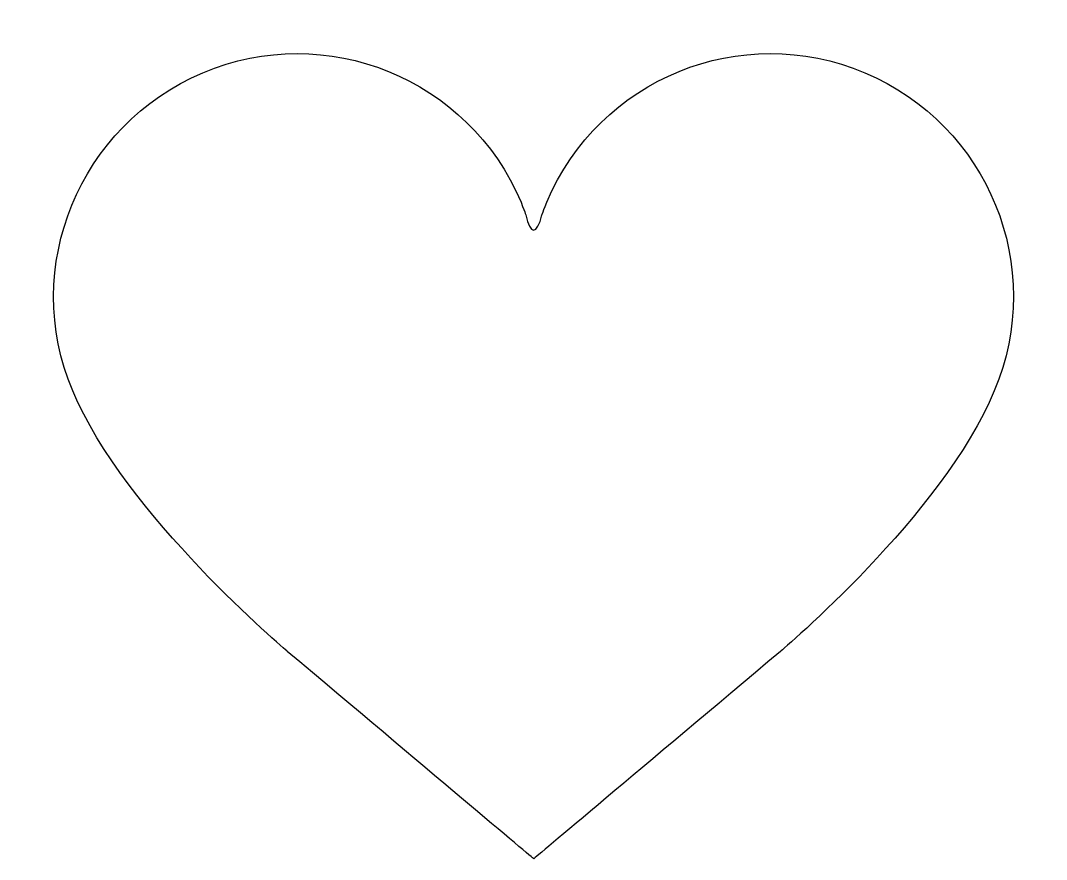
# Model space of a CAD drawing. Header units: centimetres. Extents: x -13.3 to 13.3, y -10.5 to 11.3.
import ezdxf

# ---------------------------------------------------------------- set-up
doc = ezdxf.new("R2010")
doc.units = ezdxf.units.CM
doc.header["$MEASUREMENT"] = 0
doc.layers.add('Layer 1', color=7, linetype='Continuous')

msp = doc.modelspace()

# ---------------------------------------------------------------- linework, layer by layer
at = {"layer": 'Layer 1'}
msp.add_open_spline([(8.61852, 9.96883), (5.40037, 11.32706), (1.7015, 9.82259), (0.34328, 6.60444), (0.34328, 6.60444), (0.21771, 6.26998), (0.21771, 6.26998), (0.21771, 6.26998), (0.21771, 6.26998), (0.09243, 5.74761), (-0.09577, 5.74761), (-0.20009, 6.26998), (-0.20009, 6.26998), (-0.20009, 6.26998), (-0.20009, 6.26998), (-0.32566, 6.60444), (-0.32566, 6.60444), (-1.68387, 9.82259), (-5.40344, 11.32706), (-8.6009, 9.96883), (-8.6009, 9.96883), (-11.81906, 8.61059), (-13.34451, 4.91174), (-11.98627, 1.69358), (-11.98627, 1.69358), (-10.62774, -1.52441), (-6.40679, -5.07703), (-6.40679, -5.07703), (-6.40679, -5.07703), (-2.87516, -8.04462), (0.0088, -10.48956), (0.0088, -10.46858), (0.0088, -10.46858), (0.0088, -10.46858), (0.0088, -10.46858), (0.0088, -10.46858), (0.0088, -10.46858), (0.0088, -10.46858), (2.89278, -8.04463), (6.42439, -5.07703), (6.42439, -5.07703), (6.42439, -5.07703), (10.64534, -1.52444), (11.98292, 1.69358), (11.98292, 1.69358), (13.34144, 4.91174), (11.83668, 8.61059), (8.61852, 9.96883)], degree=3, knots=[0, 0, 0, 0, 0.07692308, 0.07692308, 0.07692308, 0.07692308, 0.15384615, 0.15384615, 0.15384615, 0.15384615, 0.23076923, 0.23076923, 0.23076923, 0.23076923, 0.30769231, 0.30769231, 0.30769231, 0.30769231, 0.38461538, 0.38461538, 0.38461538, 0.38461538, 0.46153846, 0.46153846, 0.46153846, 0.46153846, 0.53846154, 0.53846154, 0.53846154, 0.53846154, 0.61538462, 0.61538462, 0.61538462, 0.61538462, 0.69230769, 0.69230769, 0.69230769, 0.69230769, 0.76923077, 0.76923077, 0.76923077, 0.76923077, 0.84615385, 0.84615385, 0.84615385, 0.84615385, 1, 1, 1, 1], dxfattribs=at)

doc.saveas('drawing.dxf')
